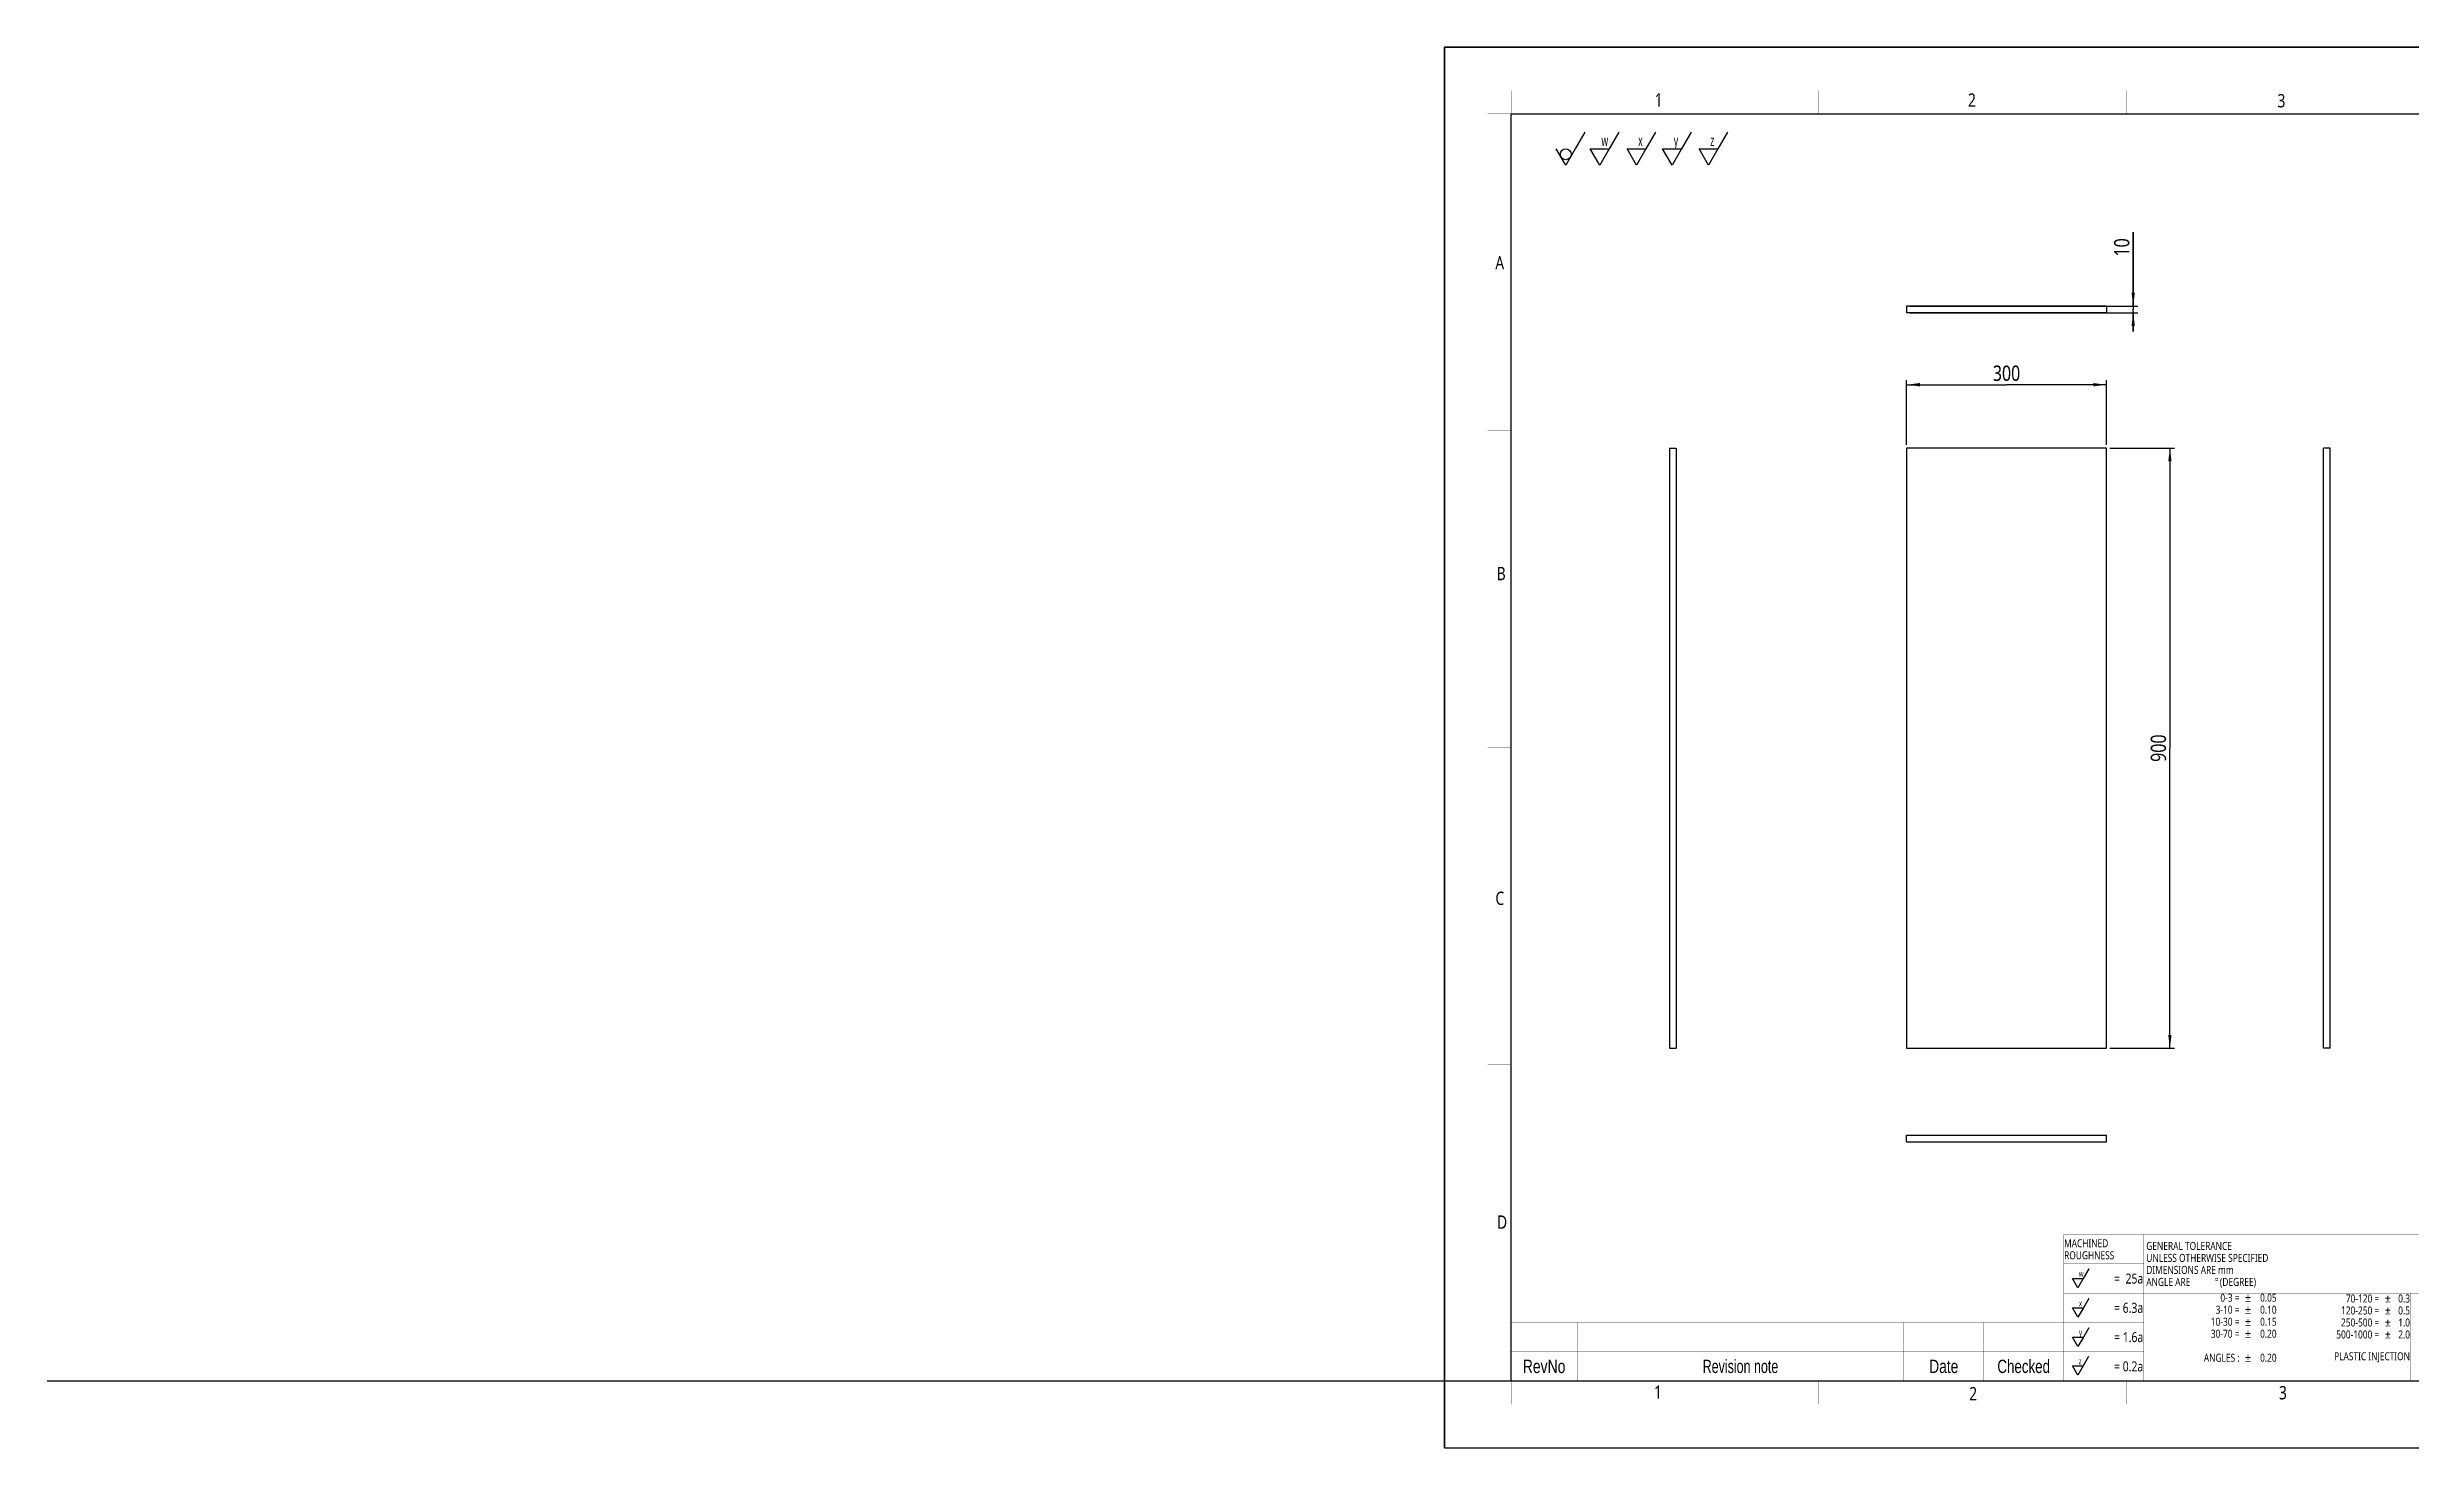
# Model space of a CAD drawing. Header units: millimetres. Extents: x -2095 to 5065, y 0 to 2100.
# Drawn here: x -2095 to 1449, y 0 to 2100 of the extents above; entities that cross this region are included whole.
import ezdxf
from ezdxf.enums import TextEntityAlignment as Align

# ---------------------------------------------------------------- set-up
doc = ezdxf.new("R2010")
doc.units = ezdxf.units.MM
doc.header["$LTSCALE"] = 163.35
doc.layers.get('0').update_dxf_attribs({"linetype": 'CONTINUOUS'})
for name, color, linetype in [('WALL_PLATE_900_300_10T2', 7, 'CONTINUOUS'), ('WALL_PLATE_900_300_10T4', 7, 'CONTINUOUS'), ('WALL_PLATE_900_300_10T9', 7, 'CONTINUOUS')]:
    doc.layers.add(name, color=color, linetype=linetype)
doc.styles.get("Standard").update_dxf_attribs({"font": 'MALGUN', "width": 0.8})
doc.styles.add('TEXTSTYLE_1', font='gdt', dxfattribs={"width": 0.8})
doc.styles.add('TEXTSTYLE_2', font='MALGUN', dxfattribs={"width": 0.6})
doc.styles.add('TEXTSTYLE_3', font='txt', dxfattribs={"width": 0.8})
doc.dimstyles.new('DIMSTYLE_1', dxfattribs={"dimtxt": 23, "dimasz": 20, "dimexe": 0.7, "dimexo": 0.5, "dimgap": 0.575, "dimtad": 1, "dimdec": 3, "dimdsep": 46, "dimtxsty": 'Standard', "dimblk": '_FILLED', "dimblk1": '_FILLED', "dimblk2": '_FILLED', "dimcen": 0.09, "dimadec": 3, "dimazin": 2, "dimtp": 0.001, "dimtm": 0.001, "dimtfac": 1, "dimtdec": 3, "dimtofl": 0, "dimtmove": 0, "dimatfit": 3, "dimldrblk": '_FILLED', "dimfxl": 0, "dimtolj": 1, "dimarcsym": 0})

# ---------------------------------------------------------------- blocks, each defined once
blk = doc.blocks.new('ISOSURFTEXT_BL0', base_point=(295.1, 1947.9))
at = {"layer": 'WALL_PLATE_900_300_10T9', "color": 7}
for p, q in [((316.5, 1972.6), (302.2, 1947.8)), ((288, 1923.2), (273.8, 1947.8)), ((273.8, 1947.8), (302.2, 1947.8)), ((302.2, 1947.8), (288, 1923.2))]:
    blk.add_line(p, q, dxfattribs=at)
at = {"layer": 'WALL_PLATE_900_300_10T9', "color": 7, "style": 'TEXTSTYLE_2', "width": 0.6}
blk.add_text('x', height=16.5, dxfattribs=at).set_placement((290.5, 1952))
blk = doc.blocks.new('ISOSURFTEXT_BL1', base_point=(348.7, 1947.9))
at = {"layer": 'WALL_PLATE_900_300_10T9', "color": 7}
for p, q in [((370, 1972.6), (355.7, 1947.8)), ((341.5, 1923.2), (327.3, 1947.8)), ((327.3, 1947.8), (355.7, 1947.8)), ((355.7, 1947.8), (341.5, 1923.2))]:
    blk.add_line(p, q, dxfattribs=at)
at = {"layer": 'WALL_PLATE_900_300_10T9', "color": 7, "style": 'TEXTSTYLE_2', "width": 0.6}
blk.add_text('y', height=16.5, dxfattribs=at).set_placement((344, 1952))
blk = doc.blocks.new('ISOSURFTEXT_BL2', base_point=(403.3, 1947.9))
at = {"layer": 'WALL_PLATE_900_300_10T9', "color": 7}
for p, q in [((424.6, 1972.6), (410.3, 1947.8)), ((396.1, 1923.2), (381.9, 1947.8)), ((381.9, 1947.8), (410.3, 1947.8)), ((410.3, 1947.8), (396.1, 1923.2))]:
    blk.add_line(p, q, dxfattribs=at)
at = {"layer": 'WALL_PLATE_900_300_10T9', "color": 7, "style": 'TEXTSTYLE_2', "width": 0.6}
blk.add_text('z', height=16.5, dxfattribs=at).set_placement((398.6, 1952))
blk = doc.blocks.new('ISOSURFTEXT_BL3', base_point=(240, 1947.9))
at = {"layer": 'WALL_PLATE_900_300_10T9', "color": 7}
for p, q in [((261.4, 1972.6), (247.1, 1947.8)), ((232.9, 1923.2), (218.7, 1947.8)), ((218.7, 1947.8), (247.1, 1947.8)), ((247.1, 1947.8), (232.9, 1923.2))]:
    blk.add_line(p, q, dxfattribs=at)
at = {"layer": 'WALL_PLATE_900_300_10T9', "color": 7, "style": 'TEXTSTYLE_2', "width": 0.6}
blk.add_text('w', height=16.5, dxfattribs=at).set_placement((235.4, 1952))
blk = doc.blocks.new('ISOSURFTEXT_BL4', base_point=(189, 1947.9))
at = {"layer": 'WALL_PLATE_900_300_10T9', "color": 7}
for p, q in [((210.4, 1972.6), (196.1, 1947.8)), ((181.9, 1923.2), (167.7, 1947.8)), ((196.1, 1947.8), (181.9, 1923.2))]:
    blk.add_line(p, q, dxfattribs=at)
blk.add_circle((181.9, 1939.6), 8.19, dxfattribs=at)
blk = doc.blocks.new('ISOSURFTEXT_BL5', base_point=(954.2, 209.6))
at = {"layer": 'WALL_PLATE_900_300_10T9', "color": 7}
for p, q in [((966.4, 223.8), (958.2, 209.6)), ((950.1, 195.5), (942, 209.6)), ((942, 209.6), (958.2, 209.6)), ((958.2, 209.6), (950.1, 195.5))]:
    blk.add_line(p, q, dxfattribs=at)
at = {"layer": 'WALL_PLATE_900_300_10T9', "color": 7, "style": 'TEXTSTYLE_2', "width": 0.6}
blk.add_text('x', height=9.4, dxfattribs=at).set_placement((951.6, 212))
blk = doc.blocks.new('ISOSURFTEXT_BL6', base_point=(954.2, 165.8))
at = {"layer": 'WALL_PLATE_900_300_10T9', "color": 7}
for p, q in [((966.4, 179.9), (958.2, 165.8)), ((950.1, 151.7), (942, 165.8)), ((942, 165.8), (958.2, 165.8)), ((958.2, 165.8), (950.1, 151.7))]:
    blk.add_line(p, q, dxfattribs=at)
at = {"layer": 'WALL_PLATE_900_300_10T9', "color": 7, "style": 'TEXTSTYLE_2', "width": 0.6}
blk.add_text('y', height=9.4, dxfattribs=at).set_placement((951.6, 168.2))
blk = doc.blocks.new('ISOSURFTEXT_BL7', base_point=(953.9, 122.7))
at = {"layer": 'WALL_PLATE_900_300_10T9', "color": 7}
for p, q in [((949.8, 108.6), (941.7, 122.7)), ((941.7, 122.7), (958, 122.7)), ((958, 122.7), (949.8, 108.6)), ((966.1, 136.8), (958, 122.7))]:
    blk.add_line(p, q, dxfattribs=at)
at = {"layer": 'WALL_PLATE_900_300_10T9', "color": 7, "style": 'TEXTSTYLE_2', "width": 0.6}
blk.add_text('z', height=9.4, dxfattribs=at).set_placement((951.3, 125.1))
blk = doc.blocks.new('ISOSURFTEXT_BL8', base_point=(954.1, 253.9))
at = {"layer": 'WALL_PLATE_900_300_10T9', "color": 7}
for p, q in [((950, 239.8), (941.9, 253.8)), ((941.9, 253.8), (958.1, 253.8)), ((958.1, 253.8), (950, 239.8)), ((966.3, 268), (958.1, 253.8))]:
    blk.add_line(p, q, dxfattribs=at)
at = {"layer": 'WALL_PLATE_900_300_10T9', "color": 7, "style": 'TEXTSTYLE_2', "width": 0.6}
blk.add_text('w', height=9.4, dxfattribs=at).set_placement((951.4, 256.3))
blk = doc.blocks.new('_FILLED')
at = {"color": 0, "linetype": 'ByBlock'}
blk.add_solid([(0, 0), (-1, 0.125), (-1, -0.125)], dxfattribs=at)
blk = doc.blocks.new('*D1')
at = {"layer": 'WALL_PLATE_900_300_10T4', "color": 2}
for p, q in [((1033, 1712), (1033, 1823)), ((1033, 1823), (1033, 1707)), ((698, 1712), (1040, 1712)), ((698, 1702), (1040, 1702)), ((1033, 1674), (1033, 1707)), ((1033, 1702), (1033, 1674))]:
    blk.add_line(p, q, dxfattribs=at)
at = {"layer": 'WALL_PLATE_900_300_10T4', "color": 2, "xscale": 20, "yscale": 20, "zscale": 20}
for p, rotation in [((1033, 1712), 270), ((1033, 1702), 90)]:
    blk.add_blockref('_FILLED', p, dxfattribs=dict(at, rotation=rotation))
at = {"layer": 'WALL_PLATE_900_300_10T4', "color": 2, "width": 0.8}
blk.add_text('10', height=23, rotation=90, dxfattribs=at).set_placement((1027.2, 1786.2))
blk = doc.blocks.new('*D2')
at = {"layer": 'WALL_PLATE_900_300_10T4', "color": 2}
for p, q in [((693, 1504), (693, 1601)), ((993, 1504), (993, 1601)), ((693, 1594), (843, 1594)), ((993, 1594), (843, 1594))]:
    blk.add_line(p, q, dxfattribs=at)
at = {"layer": 'WALL_PLATE_900_300_10T4', "color": 2, "xscale": 20, "yscale": 20, "zscale": 20, "rotation": 180}
blk.add_blockref('_FILLED', (693, 1594), dxfattribs=at)
at = {"layer": 'WALL_PLATE_900_300_10T4', "color": 2, "xscale": 20, "yscale": 20, "zscale": 20}
blk.add_blockref('_FILLED', (993, 1594), dxfattribs=at)
at = {"layer": 'WALL_PLATE_900_300_10T4', "color": 2, "width": 0.8}
blk.add_text('300', height=23, dxfattribs=at).set_placement((843, 1599.7), align=Align.CENTER)
blk = doc.blocks.new('*D3')
at = {"layer": 'WALL_PLATE_900_300_10T4', "color": 2}
for p, q in [((998, 1499), (1095, 1499)), ((1088, 1499), (1088, 1049)), ((1088, 599), (1088, 1049)), ((998, 599), (1095, 599))]:
    blk.add_line(p, q, dxfattribs=at)
at = {"layer": 'WALL_PLATE_900_300_10T4', "color": 2, "xscale": 20, "yscale": 20, "zscale": 20}
for p, rotation in [((1088, 1499), 90), ((1088, 599), 270)]:
    blk.add_blockref('_FILLED', p, dxfattribs=dict(at, rotation=rotation))
at = {"layer": 'WALL_PLATE_900_300_10T4', "color": 2, "width": 0.8}
blk.add_text('900', height=23, rotation=90, dxfattribs=at).set_placement((1082.2, 1049), align=Align.CENTER)

msp = doc.modelspace()

# ---------------------------------------------------------------- linework, layer by layer
at = {"layer": 'WALL_PLATE_900_300_10T2', "color": 7}
for p, q in [((692.9746, 1711.9609), (692.9746, 1701.9609)), ((992.9746, 1711.9609), (692.9746, 1711.9609)), ((992.9746, 1701.9609), (692.9746, 1701.9609)), ((992.9746, 1711.9609), (992.9746, 1701.9609)), ((337.433, 1498.9908), (337.433, 598.9908)), ((337.433, 1498.9908), (347.433, 1498.9908)), ((347.433, 1498.9908), (347.433, 598.9908)), ((992.9746, 1498.9908), (692.9746, 1498.9908)), ((692.9746, 1498.9908), (692.9746, 598.9908)), ((992.9746, 598.9908), (992.9746, 1498.9908)), ((1328.3331, 1498.9908), (1318.3331, 1498.9908)), ((1318.3331, 598.9908), (1318.3331, 1498.9908)), ((1328.3331, 598.9908), (1328.3331, 1498.9908)), ((337.433, 598.9908), (347.433, 598.9908)), ((692.9746, 598.9908), (992.9746, 598.9908)), ((1328.3331, 598.9908), (1318.3331, 598.9908)), ((692.9746, 458.6801), (692.9746, 468.6801)), ((692.9746, 468.6801), (992.9746, 468.6801)), ((992.9746, 458.6801), (992.9746, 468.6801)), ((692.9746, 458.6801), (992.9746, 458.6801))]:
    msp.add_line(p, q, dxfattribs=at)
at = {"layer": 'WALL_PLATE_900_300_10T9', "color": 7}
for p, q in [((0, 2100), (2970, 2100)), ((0, 0), (0, 2100)), ((2970, 2100), (0, 2100)), ((0, 2100), (0, 0)), ((0, 0), (2970, 0)), ((0, 0), (2970, 0))]:
    msp.add_line(p, q, dxfattribs=at)
at = {"layer": 'WALL_PLATE_900_300_10T9', "color": 252}
msp.add_line((5065.3703, 100), (-2095.3703, 100), dxfattribs=at)
at = {"layer": 'WALL_PLATE_900_300_10T9', "color": 7}
for points, const_width in [([(100, 2000), (100, 2035)], 0.5), ([(561.6667, 2000), (561.6667, 2035)], 0.5), ([(1023.3333, 2000), (1023.3333, 2035)], 0.5), ([(65, 2000), (100, 2000)], 0.5), ([(100, 2000), (2870, 2000)], 2), ([(100, 2000), (100, 100)], 2), ([(65, 1525), (100, 1525)], 0.5), ([(65, 1050), (100, 1050)], 0.5), ([(65, 575), (100, 575)], 0.5), ([(928.4575, 319.5312), (1848.9575, 319.5312)], 0.5), ([(928.7075, 319.5312), (928.7075, 100)], 0.5), ([(1048.7075, 319.5312), (1048.7075, 100)], 0.5), ([(928.7075, 275.625), (1048.7075, 275.625)], 0.5), ([(928.7075, 231.7188), (1848.7075, 231.7188)], 0.5), ([(1448.7075, 231.7188), (1448.7075, 100)], 0.5), ([(99.75, 188), (929.03, 188)], 0.5), ([(100, 100), (100, 188)], 0.5), ([(199, 100), (199, 188)], 0.5), ([(689, 100), (689, 188)], 0.5), ([(808.78, 100), (808.78, 188)], 0.5), ([(928.7075, 187.8125), (1048.7075, 187.8125)], 0.5), ([(928.78, 100), (928.78, 188)], 0.5), ([(100, 144), (928.78, 144)], 0.5), ([(928.7075, 143.9062), (1048.7075, 143.9062)], 0.5), ([(65, 100), (100, 100)], 0.5), ([(2870, 100), (100, 100)], 2), ([(99.75, 100), (929.03, 100)], 0.5), ([(100, 65), (100, 100)], 0.5), ([(561.6667, 65), (561.6667, 100)], 0.5), ([(928.4575, 100), (1848.9575, 100)], 0.5), ([(1023.3333, 65), (1023.3333, 100)], 0.5)]:
    msp.add_lwpolyline(points, dxfattribs=dict(at, const_width=const_width))

# ---------------------------------------------------------------- block references
for name, p in [('ISOSURFTEXT_BL4', (189.0474, 1947.924)), ('ISOSURFTEXT_BL3', (240.0317, 1947.924)), ('ISOSURFTEXT_BL0', (295.1444, 1947.924)), ('ISOSURFTEXT_BL1', (348.682, 1947.924)), ('ISOSURFTEXT_BL2', (403.2858, 1947.924)), ('ISOSURFTEXT_BL8', (954.0783, 253.9018)), ('ISOSURFTEXT_BL5', (954.2244, 209.6451)), ('ISOSURFTEXT_BL6', (954.2244, 165.8266)), ('ISOSURFTEXT_BL7', (953.9323, 122.7384))]:
    msp.add_blockref(name, p, dxfattribs=at)

# ---------------------------------------------------------------- texts
at = {"layer": 'WALL_PLATE_900_300_10T9', "color": 2, "width": 0.8}
for s, p in [('1', (315.4427, 2011.0221)), ('2', (785.1445, 2010.8363)), ('3', (1249.3224, 2009.8647)), ('A', (76.3055, 1766.7913)), ('B', (78.2975, 1300.8088)), ('C', (76.4595, 813.9643)), ('D', (78.8851, 328.3164)), ('1', (314.3419, 73.3411)), ('2', (787.0155, 71.0044)), ('3', (1251.5329, 72.5109))]:
    msp.add_text(s, height=20, dxfattribs=at).set_placement(p)
at = {"layer": 'WALL_PLATE_900_300_10T9', "color": 7, "width": 0.8}
for s, p in [('MACHINED', (929.3325, 300.5781)), ('ROUGHNESS', (929.3325, 282.5781)), (' GENERAL TOLERANCE', (1049.3325, 296.625)), (' UNLESS OTHERWISE SPECIFIED', (1049.3325, 278.625)), (' ANGLE ARE ', (1049.3325, 242.625)), (' DIMENSIONS ARE mm ', (1049.3325, 260.625)), ('(DEGREE)', (1162.9325, 242.625))]:
    msp.add_text(s, height=12, dxfattribs=at).set_placement(p)
for s, height, p in [('=  25a', 15, (1048.0825, 246.1719)), ('= 6.3a', 15, (1048.0825, 202.2656)), ('3-10 = ', 12, (1195.6825, 200.9375)), ('0-3 = ', 12, (1195.6825, 218.9375)), ('0.05', 12, (1248.0825, 218.9375)), ('0.10', 12, (1248.0825, 200.9375)), ('70-120 = ', 12, (1405.2825, 217.8125)), ('0.3', 12, (1448.0825, 217.8125)), ('10-30 = ', 12, (1195.6825, 182.9375)), ('0.15', 12, (1248.0825, 182.9375)), ('250-500 = ', 12, (1405.2825, 181.8125)), ('120-250 = ', 12, (1405.2825, 199.8125)), ('0.5', 12, (1448.0825, 199.8125)), ('1.0', 12, (1448.0825, 181.8125)), ('= 1.6a', 15, (1048.0825, 158.3594)), ('30-70 = ', 12, (1195.6825, 164.9375)), ('0.20', 12, (1248.0825, 164.9375)), ('PLASTIC INJECTION', 12, (1448.0825, 131.125)), ('500-1000 = ', 12, (1405.2825, 163.8125)), ('2.0', 12, (1448.0825, 163.8125)), ('= 0.2a', 15, (1048.0825, 114.4531)), ('ANGLES : ', 12, (1195.6825, 128.9375)), ('0.20', 12, (1248.0825, 128.9375))]:
    msp.add_text(s, height=height, dxfattribs=at).set_placement(p, align=Align.RIGHT)
at = {"layer": 'WALL_PLATE_900_300_10T9', "color": 7, "style": 'TEXTSTYLE_1'}
msp.add_text('~', height=12, dxfattribs=at).set_placement((1154.9325, 242.625))
for p in [(1209.6825, 218.9375), (1419.2825, 217.8125), (1209.6825, 200.9375), (1209.6825, 182.9375), (1419.2825, 199.8125), (1419.2825, 181.8125), (1209.6825, 164.9375), (1419.2825, 163.8125), (1209.6825, 128.9375)]:
    msp.add_text('`', height=12, dxfattribs=at).set_placement(p, align=Align.RIGHT)
at = {"layer": 'WALL_PLATE_900_300_10T9', "color": 7, "style": 'TEXTSTYLE_3'}
for s, width, p in [('RevNo', 0.780952, (149.5, 112)), ('Revision note', 0.699634, (444, 112)), ('Date', 0.77381, (748.89, 112)), ('Checked', 0.748299, (868.78, 112))]:
    msp.add_text(s, height=20, dxfattribs=dict(at, width=width)).set_placement(p, align=Align.CENTER)

# ---------------------------------------------------------------- dimensions: what is measured, and where the dimension line sits
at = {"layer": 'WALL_PLATE_900_300_10T4', "color": 2}
for base, p1, p2, picture, middle in [((1032.9746, 1701.9609), (697.4746, 1711.9609), (697.4746, 1701.9609), '*D1', (1032.9746, 1806.9109)), ((1087.9746, 598.9908), (997.4746, 1498.9908), (997.4746, 598.9908), '*D3', (1087.9746, 1048.9908))]:
    dim = msp.add_linear_dim(base=base, p1=p1, p2=p2, angle=270, dimstyle='DIMSTYLE_1', dxfattribs=at)
    dim.commit()
    dim.dimension.update_dxf_attribs({"geometry": picture, "text_midpoint": middle, "dimtype": 160})
dim = msp.add_linear_dim(base=(992.9746, 1593.9908), p1=(692.9746, 1503.4908), p2=(992.9746, 1503.4908), dimstyle='DIMSTYLE_1', dxfattribs=at)
dim.commit()
dim.dimension.update_dxf_attribs({"geometry": '*D2', "text_midpoint": (842.9746, 1593.9908), "dimtype": 160})

doc.saveas('drawing.dxf')
